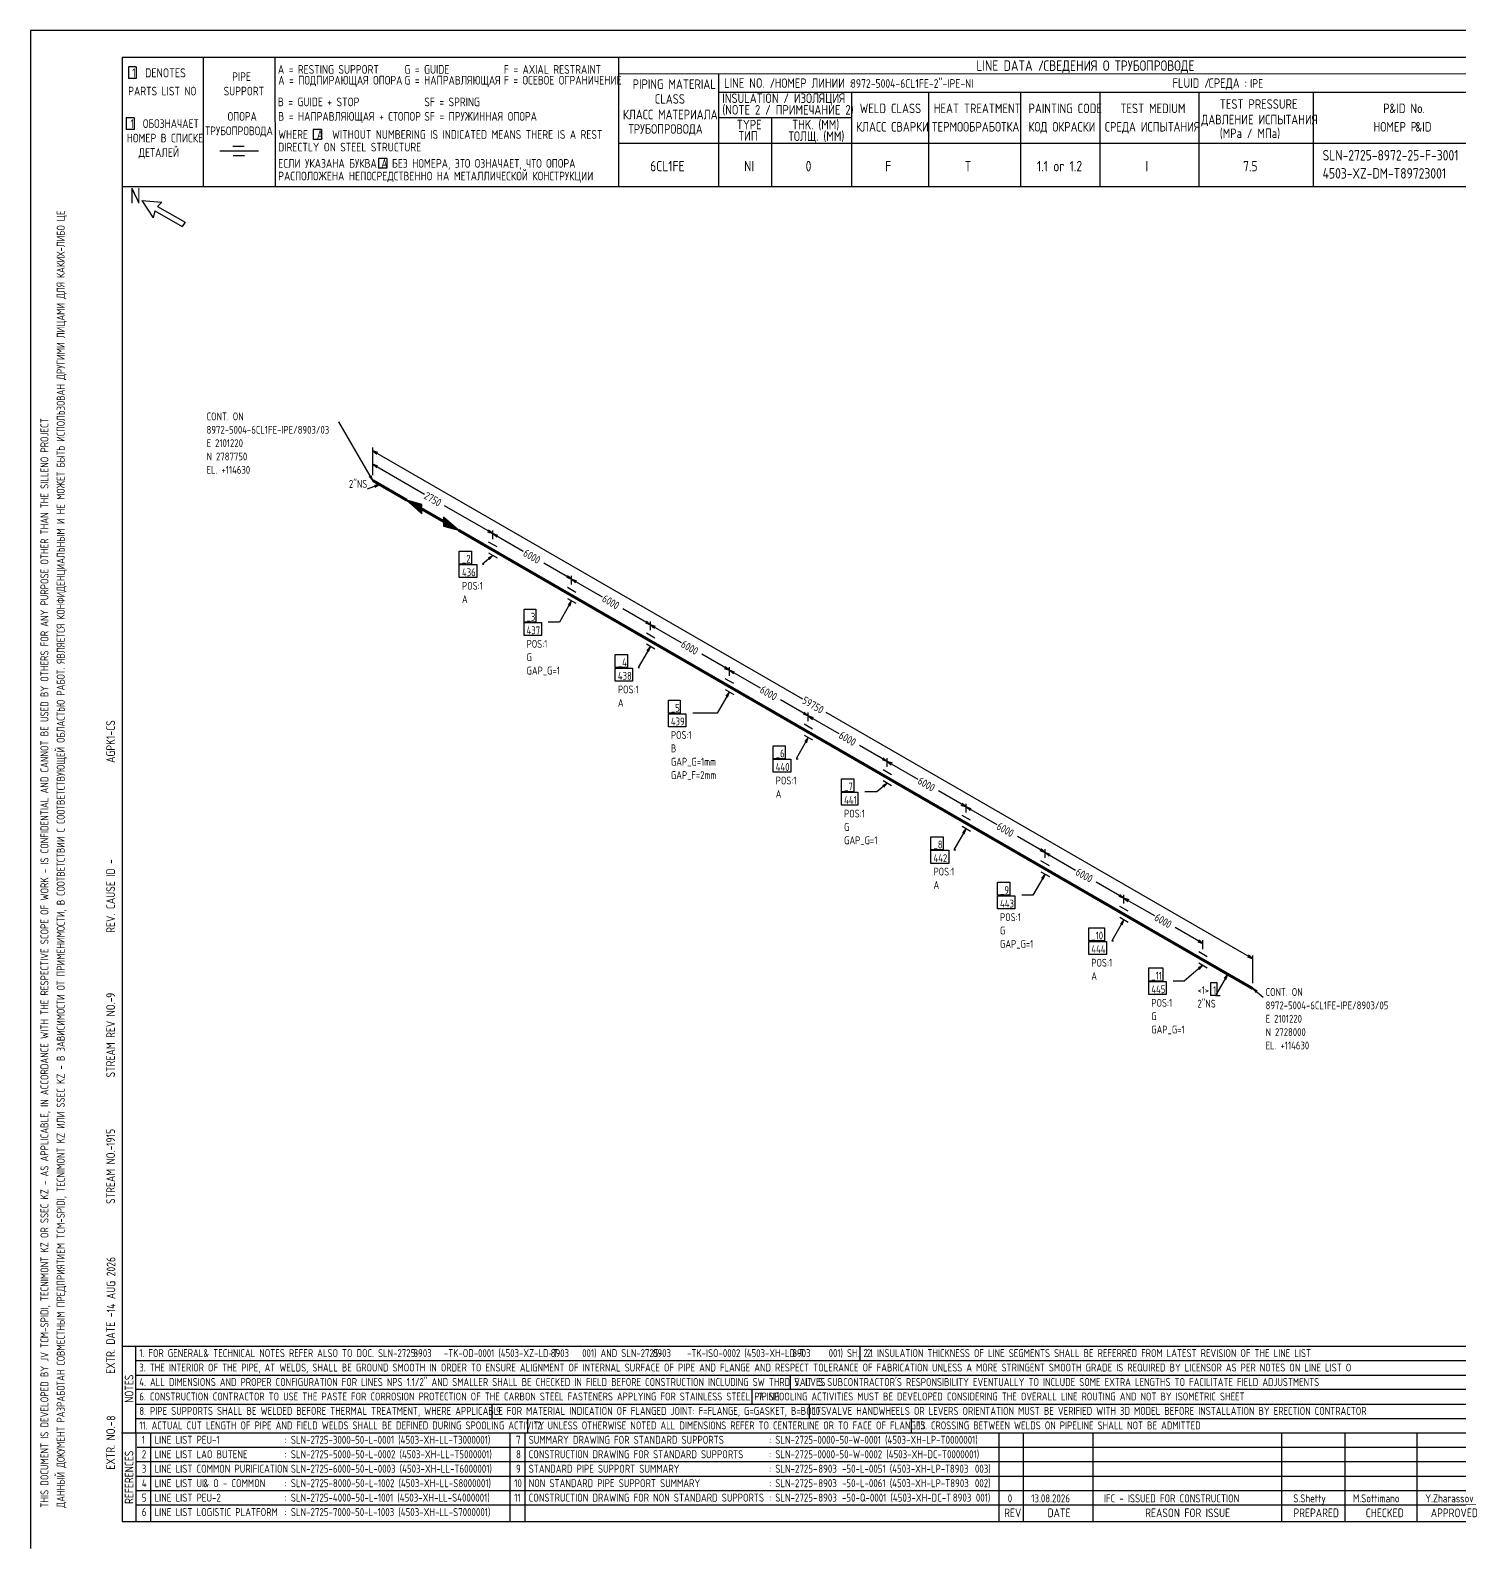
# Model space of a CAD drawing. Extents: x -1005 to 594, y -998 to 420.
# Drawn here: x 0 to 395.3, y 0 to 420 of the extents above; entities that cross this region are included whole.
import ezdxf

# ---------------------------------------------------------------- set-up
doc = ezdxf.new("R2010")
doc.units = 0
doc.styles.add('TTFN17', font='GOST type A')

msp = doc.modelspace()

# ---------------------------------------------------------------- linework, layer by layer
at = {"layer": 'GT_1', "flags": 128}
for points in [[(0, 420), (0, 0)], [(594, 420), (0, 420)], [(589.1, 412.5), (25.4, 412.5)], [(25.4, 412.5), (25.4, 7.5)], [(47.8, 412.5), (47.8, 376.7)], [(67.6, 412.5), (67.7, 376.7)], [(162.7, 412.5), (162.7, 376.7)], [(29.3, 409.9), (27.1, 409.9)], [(27.1, 409.9), (27.1, 406.7)], [(29.3, 409.9), (29.3, 406.7)], [(589.1, 408), (162.7, 407.9)], [(190.3, 407.8), (190.3, 376.7)], [(29.3, 406.7), (27.1, 406.7)], [(190.3, 402.9), (402.7, 402.9)], [(227.1, 402.9), (227.1, 376.7)], [(248.4, 402.9), (248.4, 376.8)], [(273.9, 402.9), (273.9, 376.7)], [(295.8, 402.9), (295.8, 376.7)], [(323.2, 402.9), (323.2, 376.7)], [(354.8, 402.9), (354.8, 376.8)], [(28.7, 395.8), (26.5, 395.8)], [(26.5, 395.8), (26.5, 392.6)], [(28.7, 395.8), (28.7, 392.6)], [(227.1, 395.8), (190.3, 395.8)], [(205, 395.8), (205, 376.7)], [(28.7, 392.6), (26.5, 392.6)], [(80.5, 392.6), (78.2, 392.6)], [(78.2, 392.6), (78.2, 389.8)], [(80.5, 392.6), (80.5, 389.8)], [(63.1, 386.6), (52.4, 386.6)], [(59.1, 387.9), (56, 387.9)], [(80.5, 389.8), (78.2, 389.8)], [(230.2, 388.7), (162.7, 388.7)], [(402.7, 388.7), (226.9, 388.7)], [(59.2, 385.3), (56.1, 385.3)], [(98.6, 384.6), (96.3, 384.6)], [(96.3, 384.6), (96.3, 381.9)], [(98.6, 384.6), (98.6, 381.9)], [(98.6, 381.9), (96.3, 381.9)], [(402.7, 376.7), (25.4, 376.7)], [(30.8, 372.9), (34, 368.1)], [(30.8, 372.9), (36.4, 372.5)], [(34.4, 370.1), (34, 368.1)], [(34.4, 370.1), (42, 365.7)], [(36.4, 372.5), (35.2, 371.3)], [(35.2, 371.3), (42.8, 366.9)], [(42.8, 366.9), (42, 365.7)], [(94.725, 295.475), (85.35, 311.75)], [(94.725, 296.975), (94.725, 304.625)], [(96.15, 303.2), (94.725, 303.725), (95.85, 302.75)], [(94.725, 303.725), (213.525, 235.1)], [(94.725, 296.975), (94.725, 300.875)], [(96.15, 299.45), (94.725, 299.975), (95.85, 299)], [(94.725, 299.975), (108.975, 291.725)], [(96.675, 294.35), (93.15, 293.075)], [(93.75, 296.6), (94.725, 295.475), (94.2, 296.9)], [(95.4, 293.6), (96.675, 294.35), (95.175, 294.125)], [(104.175, 290), (108.3, 286.25), (108.3, 288.8), (104.175, 290), (108.3, 286.4), (108.3, 288.725), (104.55, 289.775), (108.3, 286.625), (108.3, 288.5), (104.925, 289.55), (108.3, 286.775), (108.3, 288.35), (105.3, 289.325), (108.3, 286.925), (108.3, 288.2), (105.75, 289.1), (108.3, 287.075), (108.3, 288.05), (106.125, 288.875), (108.3, 287.3), (108.3, 287.825), (106.5, 288.65), (108.3, 287.45), (108.3, 287.675), (106.95, 288.425), (108.3, 287.6)], [(127.875, 280.775), (114.525, 288.5)], [(114.3, 284.15), (114.3, 282.8), (118.425, 281.75), (114.3, 285.35), (114.3, 282.95), (118.05, 281.975), (114.3, 285.275), (114.3, 283.175), (117.6, 282.2), (114.3, 285.05), (114.3, 283.325), (117.225, 282.5), (114.3, 284.9), (114.3, 283.475), (116.85, 282.65), (114.3, 284.75), (114.3, 283.625), (116.4, 282.95), (114.3, 284.6), (114.3, 283.85), (116.1, 283.1), (114.3, 284.375), (114.3, 284), (115.65, 283.4), (114.3, 284.225), (114.3, 284.15), (118.425, 281.75)], [(126.45, 281.3), (127.875, 280.775), (126.75, 281.75)], [(127.875, 279.275), (127.875, 281.675)], [(127.875, 279.275), (127.875, 281.675)], [(129.075, 277.1), (126.75, 278.45)], [(129.3, 280.25), (127.875, 280.775), (129, 279.8)], [(127.875, 280.775), (136.35, 275.9)], [(118.65, 275.975), (122.025, 275.975), (122.025, 272.375), (118.65, 272.375), (118.65, 275.975)], [(127.875, 274.775), (125.025, 272.375), (125.4, 272.375)], [(126.9, 273.65), (127.875, 274.775), (126.6, 274.025)], [(126.75, 275.45), (129.075, 274.1)], [(118.65, 272.225), (123.45, 272.225), (123.45, 268.625), (118.65, 268.625), (118.65, 272.225)], [(149.7, 268.175), (142.05, 272.6)], [(148.275, 268.7), (149.7, 268.175), (148.575, 269.15)], [(149.7, 266.675), (149.7, 269.075)], [(149.7, 266.675), (149.7, 269.075)], [(150.9, 264.5), (148.575, 265.85)], [(151.125, 267.65), (149.7, 268.175), (150.825, 267.2)], [(149.7, 268.175), (158.175, 263.3)], [(149.7, 262.175), (146.325, 256.325), (143.25, 256.325)], [(148.575, 262.85), (150.9, 261.5)], [(149.175, 260.75), (149.7, 262.175), (148.725, 261.05)], [(136.575, 259.925), (139.8, 259.925), (139.8, 256.325), (136.575, 256.325), (136.575, 259.925)], [(171.525, 255.575), (163.875, 260)], [(170.1, 256.1), (171.525, 255.575), (170.4, 256.55)], [(171.525, 254.075), (171.525, 256.475)], [(171.525, 254.075), (171.525, 256.475)], [(136.575, 256.175), (141.375, 256.175), (141.375, 252.575), (136.575, 252.575), (136.575, 256.175)], [(172.725, 251.9), (170.4, 253.25)], [(172.95, 255.05), (171.525, 255.575), (172.65, 254.6)], [(171.525, 255.575), (180, 250.7)], [(171.525, 249.575), (168.15, 243.725), (168.525, 243.725)], [(170.4, 250.25), (172.725, 248.9)], [(171, 248.15), (171.525, 249.575), (170.55, 248.45)], [(161.775, 247.325), (165.15, 247.325), (165.15, 243.725), (161.775, 243.725), (161.775, 247.325)], [(193.35, 242.975), (185.7, 247.4)], [(191.925, 243.5), (193.35, 242.975), (192.225, 243.95)], [(193.35, 241.475), (193.35, 243.875)], [(193.35, 241.475), (193.35, 243.875)], [(161.775, 243.575), (166.575, 243.575), (166.575, 239.975), (161.775, 239.975), (161.775, 243.575)], [(194.55, 239.3), (192.225, 240.65)], [(194.775, 242.45), (193.35, 242.975), (194.475, 242)], [(193.35, 242.975), (201.825, 238.1)], [(193.35, 236.975), (189.975, 231.125), (183.225, 231.125)], [(192.225, 237.65), (194.55, 236.3)], [(192.825, 235.55), (193.35, 236.975), (192.375, 235.85)], [(176.475, 234.725), (179.7, 234.725), (179.7, 231.125), (176.475, 231.125), (176.475, 234.725)], [(215.175, 230.375), (207.525, 234.8)], [(213.75, 230.9), (215.175, 230.375), (214.05, 231.35)], [(215.175, 228.875), (215.175, 231.275)], [(215.175, 228.875), (215.175, 231.275)], [(338.1, 163.175), (220.125, 231.275)], [(176.475, 230.975), (181.275, 230.975), (181.275, 227.375), (176.475, 227.375), (176.475, 230.975)], [(216.375, 226.7), (214.05, 228.05)], [(216.6, 229.85), (215.175, 230.375), (216.3, 229.4)], [(215.175, 230.375), (223.65, 225.5)], [(215.175, 224.375), (211.8, 218.525), (212.325, 218.525)], [(214.05, 225.05), (216.375, 223.7)], [(214.65, 222.95), (215.175, 224.375), (214.2, 223.25)], [(205.425, 222.125), (208.8, 222.125), (208.8, 218.525), (205.425, 218.525), (205.425, 222.125)], [(237, 217.775), (229.35, 222.2)], [(235.575, 218.3), (237, 217.775), (235.875, 218.75)], [(237, 216.275), (237, 218.675)], [(237, 216.275), (237, 218.675)], [(205.425, 218.375), (210.375, 218.375), (210.375, 214.775), (205.425, 214.775), (205.425, 218.375)], [(238.2, 214.1), (235.875, 215.45)], [(238.425, 217.25), (237, 217.775), (238.125, 216.8)], [(237, 217.775), (245.475, 212.9)], [(224.4, 212.975), (227.775, 212.975), (227.775, 209.375), (224.4, 209.375), (224.4, 212.975)], [(237, 211.775), (234.15, 209.375), (230.775, 209.375)], [(236.025, 210.65), (237, 211.775), (235.725, 211.025)], [(235.875, 212.45), (238.2, 211.1)], [(224.4, 209.225), (228.9, 209.225), (228.9, 205.625), (224.4, 205.625), (224.4, 209.225)], [(258.825, 205.175), (251.175, 209.6)], [(257.4, 205.7), (258.825, 205.175), (257.7, 206.15)], [(258.825, 203.675), (258.825, 206.075)], [(258.825, 203.675), (258.825, 206.075)], [(260.025, 201.5), (257.7, 202.85)], [(260.25, 204.65), (258.825, 205.175), (259.95, 204.2)], [(258.825, 205.175), (267.3, 200.3)], [(258.825, 199.175), (255.45, 193.325), (255.975, 193.325)], [(257.7, 199.85), (260.025, 198.5)], [(258.3, 197.75), (258.825, 199.175), (257.85, 198.05)], [(249.075, 196.925), (252.45, 196.925), (252.45, 193.325), (249.075, 193.325), (249.075, 196.925)], [(280.65, 192.575), (273, 197)], [(279.225, 193.1), (280.65, 192.575), (279.525, 193.55)], [(280.65, 191.075), (280.65, 193.475)], [(280.65, 191.075), (280.65, 193.475)], [(249.075, 193.175), (254.025, 193.175), (254.025, 189.575), (249.075, 189.575), (249.075, 193.175)], [(281.85, 188.9), (279.525, 190.25)], [(282.075, 192.05), (280.65, 192.575), (281.775, 191.6)], [(280.65, 192.575), (289.125, 187.7)], [(280.65, 186.575), (277.275, 180.725), (274.2, 180.725)], [(279.525, 187.25), (281.85, 185.9)], [(280.125, 185.15), (280.65, 186.575), (279.675, 185.45)], [(267.525, 184.325), (270.9, 184.325), (270.9, 180.725), (267.525, 180.725), (267.525, 184.325)], [(302.475, 179.975), (294.825, 184.4)], [(301.05, 180.5), (302.475, 179.975), (301.35, 180.95)], [(302.475, 178.475), (302.475, 180.875)], [(302.475, 178.475), (302.475, 180.875)], [(267.525, 180.575), (272.325, 180.575), (272.325, 176.975), (267.525, 176.975), (267.525, 180.575)], [(303.675, 176.3), (301.35, 177.65)], [(303.9, 179.45), (302.475, 179.975), (303.6, 179)], [(302.475, 179.975), (310.95, 175.1)], [(302.475, 173.975), (299.1, 168.125), (299.625, 168.125)], [(301.35, 174.65), (303.675, 173.3)], [(301.95, 172.55), (302.475, 173.975), (301.5, 172.85)], [(292.725, 171.725), (297.075, 171.725), (297.075, 168.125), (292.725, 168.125), (292.725, 171.725)], [(324.3, 167.375), (316.65, 171.8)], [(322.875, 167.9), (324.3, 167.375), (323.175, 168.35)], [(324.3, 165.875), (324.3, 168.275)], [(292.725, 167.975), (297.675, 167.975), (297.675, 164.375), (292.725, 164.375), (292.725, 167.975)], [(325.5, 163.7), (323.175, 165.05)], [(336.675, 163.7), (338.1, 163.175), (336.975, 164.15)], [(338.1, 156.425), (338.1, 164.075)], [(309.375, 160.625), (313.275, 160.625), (313.275, 157.025), (309.375, 157.025), (309.375, 160.625)], [(324.3, 161.375), (319.125, 157.025), (316.05, 157.025)], [(323.325, 160.25), (324.3, 161.375), (323.025, 160.625)], [(323.175, 162.05), (325.5, 160.7)], [(309.375, 156.875), (314.175, 156.875), (314.175, 153.275), (309.375, 153.275), (309.375, 156.875)], [(326.475, 156.575), (328.2, 156.575), (328.2, 153.05), (326.475, 153.05), (326.475, 156.575)], [(331.2, 158.9), (327.825, 153.05), (329.1, 153.05)], [(330.675, 157.475), (331.2, 158.9), (330.225, 157.775)], [(339.375, 154.175), (338.1, 154.925), (339.075, 153.8)], [(338.1, 154.925), (340.95, 152.525)], [(25.3, 56), (402.7, 56)], [(29.1, 56), (29.2, 7.5)], [(229.4, 56), (229.4, 52)], [(29.1, 52), (402.7, 52)], [(29.1, 48), (402.7, 48)], [(210.2, 48), (210.2, 44)], [(402.7, 44), (29.1, 44)], [(199.6, 44), (199.6, 40)], [(29.2, 40), (402.7, 40)], [(127.6, 40), (127.6, 36)], [(215.4, 40), (215.4, 36)], [(29.1, 36), (402.7, 36)], [(137.5, 36), (137.5, 32)], [(243.6, 36), (243.6, 32)], [(25.2, 32), (402.7, 32)], [(33.2, 32), (33.2, 7.6)], [(132.6, 32), (132.6, 7.6)], [(136.8, 32), (136.8, 7.6)], [(267.9, 32), (267.9, 7.5)], [(274.6, 32), (274.6, 7.5)], [(293.9, 32), (293.9, 7.5)], [(346.1, 32), (346.1, 7.5)], [(363.6, 32), (363.6, 7.5)], [(383.5, 32), (383.5, 7.5)], [(402.7, 28), (29.5, 28)], [(402.7, 24), (29.1, 24)], [(402.7, 20), (29.1, 20)], [(402.7, 16), (29.1, 16)], [(402.7, 12), (29.2, 12)], [(25.4, 7.5), (589.1, 7.5)], [(0, 0), (0, 0)]]:
    msp.add_lwpolyline(points, dxfattribs=at)
at = {"layer": 'GT_1', "const_width": 0.8, "flags": 128}
for points in [[(94.725, 295.475), (104.175, 290)], [(108.3, 287.6), (114.3, 284.15)], [(118.425, 281.75), (127.875, 276.275)], [(127.875, 276.275), (149.7, 263.675)], [(149.7, 263.675), (171.525, 251.075)], [(171.525, 251.075), (193.35, 238.475)], [(193.35, 238.475), (215.175, 225.875)], [(215.175, 225.875), (237, 213.275)], [(237, 213.275), (258.825, 200.675)], [(258.825, 200.675), (280.65, 188.075)], [(280.65, 188.075), (302.475, 175.475)], [(302.475, 175.475), (324.3, 162.875)], [(324.3, 162.875), (338.1, 154.925)]]:
    msp.add_lwpolyline(points, dxfattribs=at)

# ---------------------------------------------------------------- texts
at = {"layer": 'GT_1', "style": 'TTFN17'}
for s, height, p in [('LINE DATA /', 2.8875, (261.633, 408.8)), ('СВЕДЕНИЯ О ТРУБОПРОВОДЕ', 2.8875, (280.233, 408.8)), (' 1  DENOTES', 2.5025, (26.875, 407)), (' PIPE', 2.4062, (54.561, 406)), ('A = RESTING SUPPORT', 2.40625, (68.461, 408)), ('A = ПОДПИРАЮЩАЯ ОПОРА', 2.40625, (68.561, 405)), ('G = GUIDE', 2.4062, (103.461, 408)), ('G = НАПРАВЛЯЮЩАЯ', 2.40625, (103.461, 405)), ('F = AXIAL RESTRAINT', 2.40625, (130.961, 408)), ('F = ОСЕВОЕ ОГРАНИЧЕНИЕ', 2.40625, (130.961, 405)), ('PARTS LIST NO', 2.40625, (27.061, 402)), ('SUPPORT', 2.4062, (53.461, 402)), ('PIPING MATERIAL', 2.64687, (166.597, 403.8)), ('LINE NO. /', 2.6469, (191.897, 404.1)), ('НОМЕР ЛИНИИ :', 2.59875, (205.89, 404.1)), ('8972-5004-6CL1FE-2"-IPE-NI', 2.40625, (226.861, 404.1)), ('FLUID /', 2.6469, (315.897, 404.1)), ('СРЕДА :', 2.6469, (325.897, 404.1)), ('IPE', 2.4062, (337.361, 404.1)), ('B = GUIDE + STOP', 2.40625, (68.461, 399)), ('SF = SPRING', 2.40625, (108.961, 399)), ('CLASS', 2.6469, (172.697, 399.7)), ('(NOTE 2 / ПРИМЕЧАНИЕ 2)', 2.64687, (191.397, 396.7)), ('INSULATION / ИЗОЛЯЦИЯ', 2.64687, (191.397, 399.9)), ('WELD CLASS', 2.6469, (229.397, 397.1)), ('HEAT TREATMENT', 2.64687, (249.897, 397.1)), ('PAINTING CODE', 2.64687, (276.097, 397.1)), ('TEST MEDIUM', 2.64687, (301.497, 397.1)), ('TEST PRESSURE', 2.64687, (328.997, 398.3)), ('P', 2.647, (374.197, 397.1)), ('&ID No.', 2.6469, (375.908, 397.1)), (' 1  ОБОЗНАЧАЕТ', 2.40625, (26.461, 393)), ('ОПОРА', 2.4062, (54.561, 395)), ('B = НАПРАВЛЯЮЩАЯ + СТОПОР', 2.40625, (68.561, 395)), ('SF = ПРУЖИННАЯ ОПОРА', 2.40625, (108.961, 395)), ('КЛАСС МАТЕРИАЛА', 2.64687, (163.897, 395.4)), ('TYPE', 2.6469, (195.397, 392.6)), ('THK. (MM)', 2.6469, (210.697, 392.6)), ('ДАВЛЕНИЕ ИСПЫТАНИЯ', 2.64687, (323.897, 394)), ('НОМЕР В СПИСКЕ', 2.40625, (26.661, 389)), ('ТРУБОПРОВОДА', 2.40625, (48.361, 391)), ('WHERE  A  WITHOUT NUMBERING IS INDICATED MEANS THERE IS A REST', 2.40625, (68.561, 390)), ('ТРУБОПРОВОДА', 2.64687, (165.397, 391.4)), ('ТИП', 2.6469, (195.897, 389.5)), ('ТОЛЩ. (ММ)', 2.6469, (209.697, 389.4)), ('КЛАСС СВАРКИ', 2.64687, (228.397, 392)), ('ТЕРМООБРАБОТКА', 2.64687, (249.397, 392)), ('КОД ОКРАСКИ', 2.64687, (276.097, 392)), ('СРЕДА ИСПЫТАНИЯ', 2.64687, (297.197, 392)), ('(MPa / МПа)', 2.64687, (328.997, 390.2)), ('НОМЕР P', 2.6469, (371.497, 392)), ('&ID', 2.6469, (383.097, 392)), ('ДЕТАЛЕЙ', 2.4062, (29.961, 385)), ('DIRECTLY ON STEEL STRUCTURE', 2.40625, (68.561, 386.5)), ('SLN-2725-8972-25-F-3001', 2.8875, (357.433, 384)), ('ЕСЛИ УКАЗАНА БУКВА A БЕЗ НОМЕРА, ЭТО ОЗНАЧАЕТ, ЧТО ОПОРА', 2.40625, (68.561, 382)), ('6CL1FE', 2.8875, (171.433, 381)), ('NI', 2.8875, (197.433, 381)), ('0', 2.888, (214.433, 381)), ('F', 2.888, (236.433, 381)), ('T', 2.888, (258.433, 381)), ('1.1 or 1.2', 2.8875, (278.433, 381)), ('I', 2.888, (308.433, 381)), ('7.5', 2.8875, (335.433, 381)), ('РАСПОЛОЖЕНА НЕПОСРЕДСТВЕННО НА МЕТАЛЛИЧЕСКОЙ КОНСТРУКЦИИ', 2.40625, (68.561, 378.5)), ('4503-XZ-DM-T89723001', 2.8875, (357.433, 379)), ('N', 4.331, (27.55, 372.1)), ('CONT. ON', 2.1656, (48.734, 312.125)), ('8972-5004-6CL1FE-IPE/8903/03', 2.16562, (48.734, 308.428)), ('E 2101220', 2.1656, (48.734, 304.73)), ('N 2787750', 2.1656, (48.734, 301.033)), ('EL. +114630', 2.16562, (48.734, 297.335)), ('2"NS', 2.1656, (88.122, 293.45)), ('_2', 2.1656, (119.383, 272.75)), ('436', 2.1656, (119.383, 269)), ('POS:1', 2.1656, (119.383, 265.25)), ('A', 2.166, (119.383, 261.553)), ('_3', 2.1656, (137.25, 256.7)), ('437', 2.1656, (137.25, 252.95)), ('POS:1', 2.1656, (137.25, 249.2)), ('G', 2.166, (137.25, 245.503)), ('GAP_G=1', 2.1656, (137.25, 241.805)), ('_4', 2.1656, (162.508, 244.1)), ('438', 2.1656, (162.508, 240.35)), ('POS:1', 2.1656, (162.508, 236.6)), ('A', 2.166, (162.508, 232.903)), ('_5', 2.1656, (177.166, 231.5)), ('439', 2.1656, (177.166, 227.75)), ('POS:1', 2.1656, (177.166, 224)), ('B', 2.166, (177.166, 220.303)), ('GAP_G=1mm', 2.1656, (177.166, 216.605)), ('_6', 2.1656, (206.158, 218.9)), ('GAP_F=2mm', 2.1656, (177.166, 212.908)), ('440', 2.1656, (206.158, 215.15)), ('POS:1', 2.1656, (206.158, 211.4)), ('_7', 2.1656, (225.075, 209.75)), ('A', 2.166, (206.158, 207.703)), ('441', 2.1656, (225.075, 206)), ('POS:1', 2.1656, (225.075, 202.25)), ('G', 2.166, (225.075, 198.553)), ('GAP_G=1', 2.1656, (225.075, 194.855)), ('_8', 2.1656, (249.808, 193.7)), ('442', 2.1656, (249.808, 189.95)), ('POS:1', 2.1656, (249.808, 186.2)), ('A', 2.166, (249.808, 182.503)), ('_9', 2.1656, (268.2, 181.1)), ('443', 2.1656, (268.2, 177.35)), ('POS:1', 2.1656, (268.2, 173.6)), ('G', 2.166, (268.2, 169.903)), ('GAP_G=1', 2.1656, (268.2, 166.205)), ('_10', 2.1656, (293.458, 168.5)), ('444', 2.1656, (293.458, 164.75)), ('POS:1', 2.1656, (293.458, 161)), ('A', 2.166, (293.458, 157.303)), ('_11', 2.1656, (310.05, 157.4)), ('445', 2.1656, (310.05, 153.65)), ('<1>', 2.1656, (322.797, 153.425)), ('1', 2.166, (327.155, 153.425)), ('POS:1', 2.1656, (310.05, 149.9)), ('2"NS', 2.1656, (322.797, 149.675)), ('CONT. ON', 2.1656, (341.65, 152.9)), ('8972-5004-6CL1FE-IPE/8903/05', 2.16562, (341.65, 149.203)), ('G', 2.166, (310.05, 146.203)), ('E 2101220', 2.1656, (341.65, 145.505)), ('GAP_G=1', 2.1656, (310.05, 142.505)), ('N 2728000', 2.1656, (341.65, 141.808)), ('EL. +114630', 2.16562, (341.65, 138.11)), ('1. FOR GENERAL', 2.18487, (30.128, 53)), ('& TECHNICAL NOTES REFER ALSO TO DOC. SLN-2725-      -TK-OD-0001 (4503-XZ-LD-T      001) AND SLN-2725-      -TK-ISO-0002 (4503-XH-LD-T      001) SH. 2.1', 2.18487, (47.868, 53)), ('8903', 2.1849, (105.928, 53)), ('8903', 2.1849, (143.928, 53)), ('8903', 2.1849, (172.128, 53)), ('8903', 2.1849, (210.728, 53)), ('2. INSULATION THICKNESS OF LINE SEGMENTS SHALL BE REFERRED FROM LATEST REVISION OF THE LINE LIST', 2.18487, (231.328, 53)), ('3. THE INTERIOR OF THE PIPE, AT WELDS, SHALL BE GROUND SMOOTH IN ORDER TO ENSURE ALIGNMENT OF INTERNAL SURFACE OF PIPE AND FLANGE AND RESPECT TOLERANCE OF FABRICATION UNLESS A MORE STRINGENT SMOOTH GRADE IS REQUIRED BY LICENSOR AS PER NOTES ON LINE LIST O', 2.18487, (30.128, 49)), ('4. ALL DIMENSIONS AND PROPER CONFIGURATION FOR LINES NPS 1.1/2" AND SMALLER SHALL BE CHECKED IN FIELD BEFORE CONSTRUCTION INCLUDING SW THRD VALVES', 2.18487, (30.128, 45)), ("5. IT IS SUBCONTRACTOR'S RESPONSIBILITY EVENTUALLY TO INCLUDE SOME EXTRA LENGTHS TO FACILITATE FIELD ADJUSTMENTS", 2.18487, (211.328, 45)), ('6. CONSTRUCTION CONTRACTOR TO USE THE PASTE FOR CORROSION PROTECTION OF THE CARBON STEEL FASTENERS APPLYING FOR STAINLESS STEEL PIPING', 2.18487, (30.128, 41)), ('7. SPOOLING ACTIVITIES MUST BE DEVELOPED CONSIDERING THE OVERALL LINE ROUTING AND NOT BY ISOMETRIC SHEET', 2.18487, (201.328, 41)), ('8. PIPE SUPPORTS SHALL BE WELDED BEFORE THERMAL TREATMENT, WHERE APPLICABLE', 2.18487, (30.128, 37)), ('9. FOR MATERIAL INDICATION OF FLANGED JOINT: F=FLANGE, G=GASKET, B=BOLTS', 2.18487, (128.828, 37)), ('10. VALVE HANDWHEELS OR LEVERS ORIENTATION MUST BE VERIFIED WITH 3D MODEL BEFORE INSTALLATION BY ERECTION CONTRACTOR', 2.18487, (216.328, 37)), ('11. ACTUAL CUT LENGTH OF PIPE AND FIELD WELDS SHALL BE DEFINED DURING SPOOLING ACTIVITY', 2.18487, (30.128, 33)), ('12. UNLESS OTHERWISE NOTED ALL DIMENSIONS REFER TO CENTERLINE OR TO FACE OF FLANGES', 2.18487, (139.328, 33)), ('13. CROSSING BETWEEN WELDS ON PIPELINE SHALL NOT BE ADMITTED', 2.18487, (245.328, 33)), ('1', 2.214, (30.832, 29)), ('LINE LIST PEU-1', 2.21375, (34.332, 29)), (': SLN-2725-3000-50-L-0001 (4503-XH-LL-T3000001)', 2.21375, (70.332, 29)), ('7', 2.214, (134.332, 29)), ('SUMMARY DRAWING FOR STANDARD SUPPORTS', 2.21375, (137.832, 29)), (': SLN-2725-0000-50-W-0001 (4503-XH-LP-T0000001)', 2.21375, (204.332, 29)), ('2', 2.214, (30.832, 25)), ('LINE LIST LAO BUTENE', 2.21375, (34.332, 25)), (': SLN-2725-5000-50-L-0002 (4503-XH-LL-T5000001)', 2.21375, (70.332, 25)), ('8', 2.214, (134.332, 25)), ('CONSTRUCTION DRAWING FOR STANDARD SUPPORTS', 2.21375, (137.832, 25)), (': SLN-2725-0000-50-W-0002 (4503-XH-DC-T0000001)', 2.21375, (204.332, 25)), ('3', 2.214, (30.832, 21)), ('LINE LIST COMMON PURIFICATION', 2.21375, (34.332, 21)), (': SLN-2725-6000-50-L-0003 (4503-XH-LL-T6000001)', 2.21375, (70.332, 21)), ('9', 2.214, (134.332, 21)), ('STANDARD PIPE SUPPORT SUMMARY', 2.21375, (137.832, 21)), (': SLN-2725-      -50-L-0051 (4503-XH-LP-T      003)', 2.21375, (204.332, 21)), ('8903', 2.2138, (217.932, 21)), ('8903', 2.2138, (254.332, 21)), ('4', 2.214, (30.832, 17)), ('LINE LIST UI', 2.21375, (34.332, 17)), ('& O - COMMON', 2.21375, (47.849, 17)), (': SLN-2725-8000-50-L-1002 (4503-XH-LL-S8000001)', 2.21375, (70.332, 17)), ('10', 2.2138, (133.832, 17)), ('NON STANDARD PIPE SUPPORT SUMMARY', 2.21375, (137.832, 17)), (': SLN-2725-      -50-L-0061 (4503-XH-LP-T      002)', 2.21375, (204.332, 17)), ('8903', 2.2138, (217.932, 17)), ('8903', 2.2138, (254.432, 17)), ('5', 2.214, (30.832, 13)), ('LINE LIST PEU-2', 2.21375, (34.332, 13)), (': SLN-2725-4000-50-L-1001 (4503-XH-LL-S4000001)', 2.21375, (70.332, 13)), ('11', 2.2138, (133.832, 13)), ('CONSTRUCTION DRAWING FOR NON STANDARD SUPPORTS', 2.21375, (137.832, 13)), (': SLN-2725-      -50-Q-0001 (4503-XH-DC-T      001)', 2.21375, (204.332, 13)), ('8903', 2.2138, (217.932, 13)), ('8903', 2.2138, (255.132, 13)), ('0', 2.214, (270.332, 12.8)), ('13.08.2026', 2.2138, (276.832, 12.8)), ('IFC - ISSUED FOR CONSTRUCTION', 2.21375, (296.932, 12.8)), ('S.Shetty', 2.2138, (349.332, 12.8)), ('M.Sottimano', 2.21375, (365.832, 12.8)), ('Y.Zharassov', 2.21375, (385.832, 12.8)), ('6', 2.214, (30.832, 9)), ('LINE LIST LOGISTIC PLATFORM', 2.21375, (34.332, 9)), (': SLN-2725-7000-50-L-1003 (4503-XH-LL-S7000001)', 2.21375, (70.332, 9)), ('REV', 2.4062, (269.361, 8.7)), ('DATE', 2.4062, (281.361, 8.7)), ('REASON FOR ISSUE', 2.40625, (308.361, 8.7)), ('PREPARED', 2.4062, (349.361, 8.7)), ('CHECKED', 2.4062, (369.361, 8.7)), ('APPROVED', 2.4062, (387.361, 8.7))]:
    msp.add_text(s, height=height, dxfattribs=at).set_placement(p)
for s, height, rotation, p in [('ДАННЫЙ ДОКУМЕНТ РАЗРАБОТАН СОВМЕСТНЫМ ПРЕДПРИЯТИЕМ TCM-SPIDI, TECNIMONT KZ ИЛИ SSEC KZ - В ЗАВИСИМОСТИ ОТ ПРИМЕНИМОСТИ, В СООТВЕТСТВИИ С СООТВЕТСТВУЮЩЕЙ ОБЛАСТЬЮ РАБОТ. ЯВЛЯЕТСЯ КОНФИДЕНЦИАЛЬНЫМ И НЕ МОЖЕТ БЫТЬ ИСПОЛЬЗОВАН ДРУГИМИ ЛИЦАМИ ДЛЯ КАКИХ-ЛИБО ЦЕ', 2.21375, 90, (9.5, 11.332)), ('THIS DOCUMENT IS DEVELOPED BY JV TCM-SPIDI, TECNIMONT KZ OR SSEC KZ - AS APPLICABLE, IN ACCORDANCE WITH THE RESPECTIVE SCOPE OF WORK - IS CONFIDENTIAL AND CANNOT BE USED BY OTHERS FOR ANY PURPOSE OTHER THAN THE SILLENO PROJECT', 2.21375, 90, (5, 11.332)), ('2750', 2.1656, -30, (108.661, 290.6)), ('6000', 2.1656, -30, (136.081, 274.738)), ('6000', 2.1656, -30, (157.906, 262.138)), ('6000', 2.1656, -30, (179.731, 249.538)), ('6000', 2.1656, -30, (201.556, 236.938)), ('59750', 2.1656, -30, (213.234, 233.986)), ('AGPK1-CS', 2.4062, 90, (23.4, 217.361)), ('6000', 2.1656, -30, (223.381, 224.338)), ('6000', 2.1656, -30, (245.206, 211.738)), ('6000', 2.1656, -30, (267.031, 199.138)), ('REV. CAUSE ID -', 2.40625, 90, (23.4, 170.361)), ('6000', 2.1656, -30, (288.856, 186.538)), ('6000', 2.1656, -30, (310.681, 173.938)), ('STREAM REV NO.-', 2.40625, 90, (23.4, 130.361)), ('9', 2.406, 90, (23.4, 152.361)), ('1915', 2.4062, 90, (23.4, 111.361)), ('STREAM NO.-', 2.40625, 90, (23.4, 95.361)), ('14 AUG 2026', 2.40625, 90, (23.5, 65.361)), ('EXTR. DATE -', 2.40625, 90, (23.4, 48.361)), ('NOTES', 2.4062, 90, (28.5, 40.361)), ('EXTR. NO.-', 2.4062, 90, (23.4, 21.861)), ('8', 2.406, 90, (23.5, 35.361)), ('REFERENCES', 2.4062, 90, (28.5, 12.361))]:
    msp.add_text(s, height=height, rotation=rotation, dxfattribs=at).set_placement(p)

doc.saveas('drawing.dxf')
